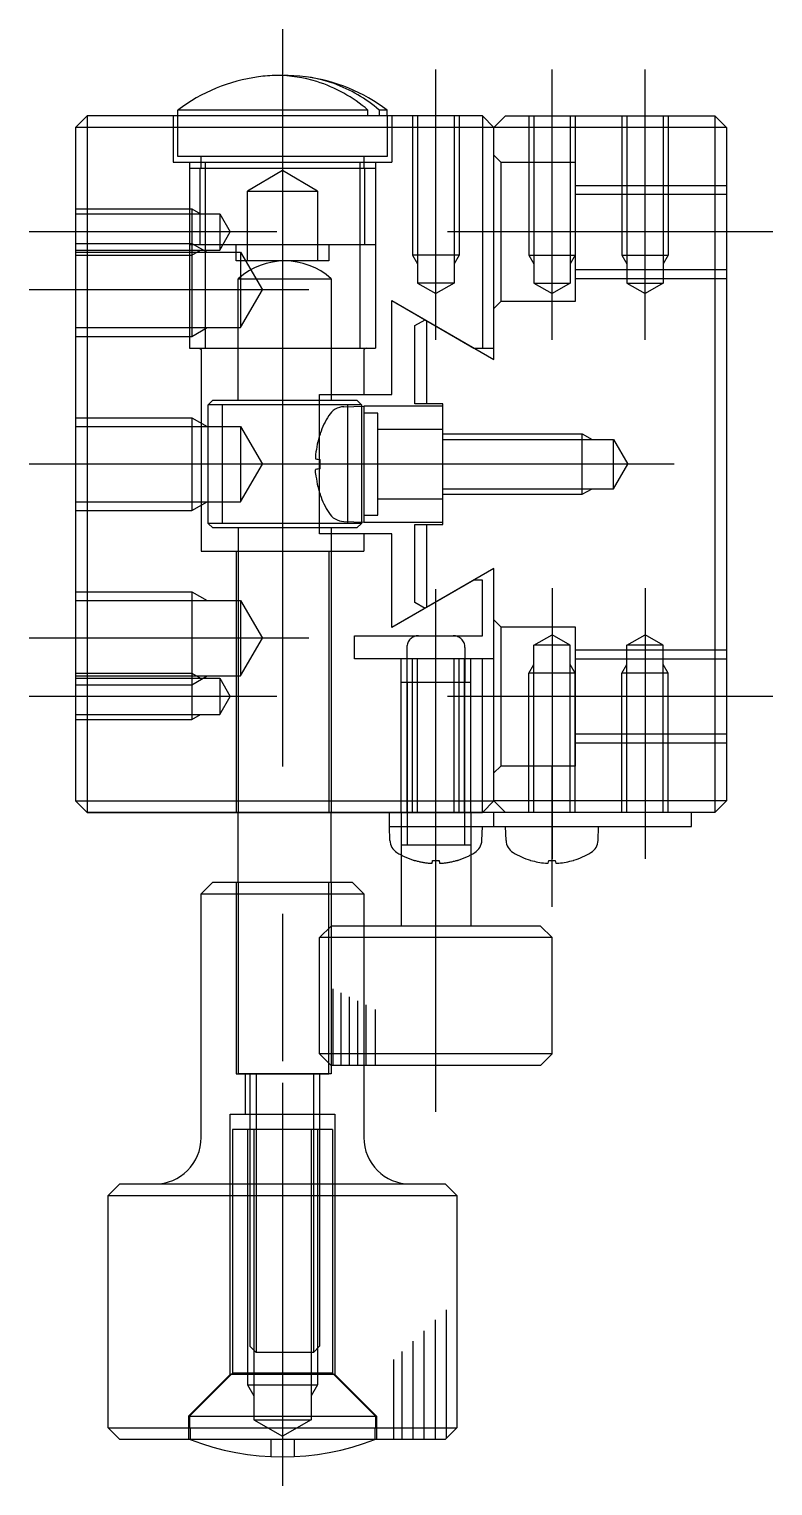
# Model space of a CAD drawing. Header units: millimetres. Extents: x 1 to 257, y -7 to 232.
# Drawn here: x 224.9 to 256.9, y 110 to 172.7 of the extents above; entities that cross this region are included whole.
import ezdxf

# ---------------------------------------------------------------- set-up
doc = ezdxf.new("R2010")
doc.units = ezdxf.units.MM
doc.linetypes.add('CENTER', pattern=[50.8, 31.75, -6.35, 6.35, -6.35])
doc.linetypes.add('DASHED', pattern=[19.05, 12.7, -6.35])
doc.layers.add('CENTER', color=1, linetype='CENTER')

msp = doc.modelspace()

# ---------------------------------------------------------------- linework, layer by layer
at = {"color": 7, "linetype": 'Continuous', "lineweight": -3}
for p, q in [((227.446, 168.969), (226.946, 168.469)), ((244.446, 168.969), (227.446, 168.969)), ((227.446, 168.969), (227.446, 138.969)), ((239.522, 169.219), (231.346, 169.219)), ((231.346, 168.969), (231.346, 169.219)), ((239.522, 168.969), (239.522, 169.219)), ((240.004, 169.219), (240.004, 168.969)), ((240.346, 169.219), (240.004, 169.219)), ((240.346, 168.969), (240.346, 169.219)), ((244.946, 168.469), (244.446, 168.969)), ((244.446, 168.969), (244.446, 158.969)), ((244.946, 168.469), (245.446, 168.969)), ((245.446, 168.969), (254.446, 168.969)), ((254.446, 168.969), (254.946, 168.469)), ((254.446, 168.969), (254.446, 138.969)), ((226.946, 168.469), (226.946, 139.469)), ((244.946, 168.469), (226.946, 168.469)), ((244.946, 158.469), (244.946, 168.469)), ((254.946, 168.469), (244.946, 168.469)), ((254.946, 168.469), (254.946, 139.469)), ((240.546, 161.009), (244.946, 158.469)), ((240.546, 156.969), (240.546, 161.009)), ((240.546, 161.009), (244.08, 158.969)), ((241.546, 159.932), (241.979, 160.182)), ((242.046, 160.143), (242.046, 156.569)), ((241.546, 156.569), (241.546, 159.932)), ((244.08, 158.969), (244.946, 158.969)), ((237.446, 150.969), (237.446, 156.969)), ((237.446, 156.969), (240.546, 156.969)), ((237.946, 156.969), (237.946, 156.719)), ((237.446, 156.719), (239.046, 156.719)), ((239.246, 156.519), (237.446, 156.519)), ((238.488, 156.439), (239.346, 156.469)), ((238.647, 156.519), (238.647, 151.419)), ((239.046, 156.719), (239.246, 156.519)), ((239.246, 156.519), (239.246, 151.419)), ((242.746, 156.469), (239.346, 156.469)), ((239.346, 156.469), (239.346, 151.469)), ((242.746, 156.569), (241.546, 156.569)), ((242.746, 151.369), (242.746, 156.569)), ((237.466, 155.262), (237.466, 155.263)), ((237.269, 154.329), (237.268, 154.312)), ((237.27, 154.346), (237.269, 154.329)), ((237.272, 154.363), (237.27, 154.346)), ((237.274, 154.38), (237.272, 154.363)), ((237.267, 154.281), (237.266, 154.274)), ((237.266, 154.274), (237.266, 154.267)), ((237.266, 154.267), (237.266, 154.26)), ((237.266, 154.26), (237.266, 154.254)), ((237.266, 154.254), (237.266, 154.248)), ((237.266, 154.248), (237.266, 154.243)), ((237.266, 154.243), (237.266, 154.237)), ((237.266, 154.237), (237.267, 154.232)), ((237.266, 153.7), (237.267, 153.705)), ((237.266, 153.695), (237.266, 153.7)), ((237.268, 154.304), (237.267, 154.296)), ((237.267, 154.296), (237.267, 154.288)), ((237.267, 154.288), (237.267, 154.281)), ((237.267, 154.232), (237.267, 154.227)), ((237.267, 154.227), (237.267, 154.223)), ((237.267, 154.223), (237.268, 154.219)), ((237.267, 153.715), (237.268, 153.719)), ((237.267, 153.71), (237.267, 153.715)), ((237.267, 153.705), (237.267, 153.71)), ((237.268, 154.312), (237.268, 154.304)), ((237.268, 154.219), (237.268, 154.215)), ((237.268, 153.719), (237.268, 153.723)), ((237.466, 153.772), (237.466, 154.166)), ((237.266, 153.689), (237.266, 153.695)), ((237.266, 153.684), (237.266, 153.689)), ((237.266, 153.677), (237.266, 153.684)), ((237.266, 153.671), (237.266, 153.677)), ((237.266, 153.664), (237.266, 153.671)), ((237.267, 153.657), (237.266, 153.664)), ((237.267, 153.649), (237.267, 153.657)), ((237.267, 153.642), (237.267, 153.649)), ((237.268, 153.634), (237.267, 153.642)), ((237.268, 153.626), (237.268, 153.634)), ((237.269, 153.609), (237.268, 153.626)), ((237.27, 153.592), (237.269, 153.609)), ((237.272, 153.575), (237.27, 153.592)), ((237.274, 153.558), (237.272, 153.575)), ((237.466, 152.675), (237.466, 152.675)), ((239.246, 151.419), (237.446, 151.419)), ((239.046, 151.219), (237.446, 151.219)), ((237.946, 151.219), (237.946, 150.969)), ((238.488, 151.499), (239.346, 151.469)), ((239.246, 151.419), (239.046, 151.219)), ((239.346, 151.469), (242.746, 151.469)), ((241.546, 148.006), (241.546, 151.369)), ((241.546, 151.369), (242.746, 151.369)), ((242.046, 151.369), (242.046, 147.794)), ((240.546, 150.969), (237.446, 150.969)), ((240.546, 146.928), (240.546, 150.969)), ((244.946, 149.469), (240.546, 146.928)), ((244.946, 139.469), (244.946, 149.469)), ((244.08, 148.969), (240.546, 146.928)), ((244.446, 148.969), (244.08, 148.969)), ((244.446, 146.578), (244.446, 148.969)), ((241.979, 147.756), (241.546, 148.006)), ((238.946, 145.578), (238.946, 146.578)), ((238.946, 146.578), (244.446, 146.578)), ((244.946, 145.578), (238.946, 145.578)), ((244.446, 138.969), (244.446, 145.578)), ((226.946, 139.469), (227.446, 138.969)), ((226.946, 139.469), (244.946, 139.469)), ((244.446, 138.969), (244.946, 139.469)), ((245.446, 138.969), (244.946, 139.469)), ((254.946, 139.469), (244.946, 139.469)), ((254.946, 139.469), (254.446, 138.969)), ((254.446, 138.969), (227.446, 138.969)), ((227.446, 138.969), (244.446, 138.969)), ((233.946, 135.969), (233.946, 138.969)), ((237.946, 135.969), (237.946, 138.969)), ((240.446, 138.369), (240.446, 138.969)), ((241.216, 138.969), (241.216, 137.578)), ((243.675, 138.969), (243.675, 137.578)), ((244.946, 138.369), (244.946, 138.969)), ((253.446, 138.369), (253.446, 138.969)), ((240.446, 138.369), (253.446, 138.369)), ((240.467, 137.765), (240.446, 138.369)), ((244.425, 137.765), (244.446, 138.369)), ((245.467, 137.765), (245.446, 138.369)), ((249.425, 137.765), (249.446, 138.369)), ((240.946, 137.578), (243.946, 137.578)), ((240.946, 137.578), (240.946, 134.078)), ((243.946, 137.578), (243.946, 134.078)), ((246.529, 136.906), (246.527, 136.906)), ((247.307, 136.906), (247.584, 136.906)), ((248.363, 136.906), (248.364, 136.906)), ((232.346, 135.469), (232.846, 135.969)), ((232.846, 135.969), (238.846, 135.969)), ((238.846, 135.969), (239.346, 135.469)), ((232.346, 124.969), (232.346, 135.469)), ((232.346, 135.469), (239.346, 135.469)), ((239.346, 135.469), (239.346, 134.078)), ((237.946, 134.078), (237.446, 133.578)), ((246.946, 134.078), (237.946, 134.078)), ((246.946, 134.078), (247.446, 133.578)), ((247.446, 133.578), (237.446, 133.578)), ((237.446, 128.578), (237.446, 133.578)), ((247.446, 128.578), (247.446, 133.578)), ((247.446, 128.578), (237.446, 128.578)), ((237.946, 128.078), (237.446, 128.578)), ((246.946, 128.078), (237.946, 128.078)), ((239.346, 128.078), (239.346, 124.969)), ((246.946, 128.078), (247.446, 128.578)), ((228.346, 122.469), (228.846, 122.969)), ((228.846, 122.969), (242.846, 122.969)), ((242.846, 122.969), (243.346, 122.469)), ((228.346, 112.469), (228.346, 122.469)), ((228.346, 122.469), (243.346, 122.469)), ((243.346, 122.469), (243.346, 112.469)), ((228.846, 111.969), (228.346, 112.469)), ((228.346, 112.469), (243.346, 112.469)), ((243.346, 112.469), (242.846, 111.969)), ((242.846, 111.969), (228.846, 111.969)), ((235.346, 111.969), (235.346, 111.23)), ((236.346, 111.969), (236.346, 111.23))]:
    msp.add_line(p, q, dxfattribs=at)
at = {"color": 3, "linetype": 'DASHED', "lineweight": -3}
for p, q in [((231.146, 168.969), (231.146, 166.969)), ((231.346, 167.219), (231.346, 168.969)), ((240.346, 168.969), (240.346, 167.219)), ((240.546, 168.969), (240.546, 166.969)), ((241.446, 168.969), (241.446, 162.969)), ((241.662, 168.969), (241.662, 161.769)), ((243.229, 168.969), (243.229, 161.769)), ((243.446, 168.969), (243.446, 162.969)), ((246.446, 168.969), (246.446, 162.969)), ((246.662, 168.969), (246.662, 161.769)), ((248.229, 168.969), (248.229, 161.769)), ((248.446, 168.969), (248.446, 162.969)), ((250.446, 168.969), (250.446, 162.969)), ((250.662, 168.969), (250.662, 161.769)), ((252.229, 168.969), (252.229, 161.769)), ((252.446, 168.969), (252.446, 162.969)), ((231.146, 166.969), (240.546, 166.969)), ((240.346, 167.219), (231.346, 167.219)), ((231.846, 166.969), (231.846, 158.969)), ((232.346, 166.719), (232.346, 167.219)), ((232.522, 166.969), (232.522, 158.969)), ((239.169, 166.969), (239.169, 158.969)), ((239.346, 167.219), (239.346, 166.719)), ((239.846, 166.969), (239.846, 158.969)), ((244.946, 167.269), (245.246, 166.969)), ((245.246, 166.969), (245.246, 160.969)), ((245.246, 166.969), (248.446, 166.969)), ((248.446, 166.969), (248.446, 160.969)), ((231.846, 166.719), (239.846, 166.719)), ((232.3, 163.419), (232.3, 166.719)), ((235.846, 166.62), (234.346, 165.719)), ((237.346, 165.719), (235.846, 166.62)), ((239.391, 163.419), (239.391, 166.719)), ((234.346, 162.719), (234.346, 165.719)), ((234.346, 165.719), (237.346, 165.719)), ((237.346, 165.719), (237.346, 162.719)), ((248.446, 165.969), (254.946, 165.969)), ((248.446, 165.59), (254.946, 165.59)), ((226.946, 164.969), (231.946, 164.969)), ((226.946, 164.752), (233.146, 164.752)), ((231.946, 164.969), (232.321, 164.752)), ((231.946, 164.969), (231.946, 162.969)), ((233.146, 164.752), (233.146, 163.185)), ((233.146, 164.752), (233.598, 163.969)), ((233.146, 163.185), (233.598, 163.969)), ((226.946, 163.469), (231.946, 163.469)), ((226.946, 163.185), (233.146, 163.185)), ((239.846, 163.419), (231.846, 163.419)), ((231.946, 163.469), (231.946, 159.469)), ((231.946, 163.469), (232.602, 163.09)), ((231.946, 162.969), (232.321, 163.185)), ((233.846, 162.719), (233.846, 163.419)), ((237.846, 163.419), (237.846, 162.719)), ((226.946, 163.09), (234.046, 163.09)), ((226.946, 162.969), (231.946, 162.969)), ((235.846, 162.719), (233.846, 162.719)), ((234.046, 163.09), (234.046, 159.848)), ((234.046, 163.09), (234.982, 161.469)), ((237.846, 162.719), (235.846, 162.719)), ((241.446, 162.969), (241.662, 162.594)), ((243.446, 162.969), (241.446, 162.969)), ((243.446, 162.969), (243.229, 162.594)), ((246.446, 162.969), (246.662, 162.594)), ((246.446, 162.969), (248.446, 162.969)), ((248.446, 162.969), (248.229, 162.594)), ((250.446, 162.969), (250.662, 162.594)), ((250.446, 162.969), (252.446, 162.969)), ((252.446, 162.969), (252.229, 162.594)), ((233.946, 156.719), (233.946, 161.955)), ((233.946, 161.955), (237.946, 161.955)), ((237.946, 161.955), (237.946, 156.969)), ((248.446, 162.348), (254.946, 162.348)), ((248.446, 161.969), (254.946, 161.969)), ((234.046, 159.848), (234.982, 161.469)), ((243.229, 161.769), (241.662, 161.769)), ((241.662, 161.769), (242.446, 161.316)), ((243.229, 161.769), (242.446, 161.316)), ((246.662, 161.769), (248.229, 161.769)), ((246.662, 161.769), (247.446, 161.316)), ((248.229, 161.769), (247.446, 161.316)), ((250.662, 161.769), (252.229, 161.769)), ((250.662, 161.769), (251.446, 161.316)), ((252.229, 161.769), (251.446, 161.316)), ((245.246, 160.969), (244.946, 160.669)), ((248.446, 160.969), (245.246, 160.969)), ((226.946, 159.848), (234.046, 159.848)), ((226.946, 159.469), (231.946, 159.469)), ((231.946, 159.469), (232.602, 159.848)), ((231.846, 158.969), (239.846, 158.969)), ((232.252, 158.969), (232.346, 158.912)), ((232.346, 158.912), (232.346, 150.219)), ((239.44, 158.969), (239.346, 158.912)), ((239.346, 158.912), (239.346, 156.969)), ((232.646, 156.519), (232.846, 156.719)), ((232.646, 151.419), (232.646, 156.519)), ((237.446, 156.519), (232.646, 156.519)), ((232.846, 156.719), (237.446, 156.719)), ((233.244, 156.519), (233.244, 151.419)), ((226.946, 155.969), (231.946, 155.969)), ((226.946, 155.59), (234.046, 155.59)), ((231.946, 155.969), (231.946, 151.969)), ((231.946, 155.969), (232.602, 155.59)), ((234.046, 155.59), (234.046, 152.348)), ((234.046, 155.59), (234.982, 153.969)), ((239.946, 156.169), (239.346, 156.169)), ((239.946, 151.769), (239.946, 156.169)), ((239.946, 155.469), (242.746, 155.469)), ((242.746, 155.269), (248.746, 155.269)), ((242.746, 155.025), (250.096, 155.025)), ((248.746, 152.669), (248.746, 155.269)), ((248.746, 155.269), (249.167, 155.025)), ((250.096, 152.912), (250.096, 155.025)), ((250.096, 155.025), (250.706, 153.969)), ((234.046, 152.348), (234.982, 153.969)), ((250.096, 152.912), (250.706, 153.969)), ((239.946, 152.469), (242.746, 152.469)), ((242.746, 152.912), (250.096, 152.912)), ((242.746, 152.669), (248.746, 152.669)), ((248.746, 152.669), (249.167, 152.912)), ((226.946, 152.348), (234.046, 152.348)), ((226.946, 151.969), (231.946, 151.969)), ((231.946, 151.969), (232.602, 152.348)), ((232.846, 151.219), (232.646, 151.419)), ((237.446, 151.419), (232.646, 151.419)), ((237.446, 151.219), (232.846, 151.219)), ((233.946, 151.219), (233.946, 138.969)), ((239.346, 151.769), (239.946, 151.769)), ((237.946, 150.969), (237.946, 138.969)), ((239.346, 150.969), (239.346, 150.219)), ((232.346, 150.219), (239.346, 150.219)), ((233.846, 150.219), (233.846, 138.969)), ((237.846, 150.219), (237.846, 138.969)), ((226.946, 148.469), (231.946, 148.469)), ((226.946, 148.09), (234.046, 148.09)), ((231.946, 148.469), (231.946, 144.469)), ((231.946, 148.469), (232.602, 148.09)), ((234.046, 148.09), (234.046, 144.848)), ((234.046, 148.09), (234.982, 146.469)), ((244.946, 147.269), (245.246, 146.969)), ((245.246, 146.969), (248.446, 146.969)), ((245.246, 146.969), (245.246, 140.969)), ((248.446, 146.969), (248.446, 140.969)), ((234.046, 144.848), (234.982, 146.469)), ((246.662, 146.169), (247.446, 146.621)), ((246.662, 138.969), (246.662, 146.169)), ((248.229, 146.169), (246.662, 146.169)), ((248.229, 146.169), (247.446, 146.621)), ((248.229, 138.969), (248.229, 146.169)), ((250.662, 146.169), (251.446, 146.621)), ((250.662, 138.969), (250.662, 146.169)), ((252.229, 146.169), (250.662, 146.169)), ((252.229, 146.169), (251.446, 146.621)), ((252.229, 138.969), (252.229, 146.169)), ((240.946, 138.969), (240.946, 145.578)), ((241.196, 146.078), (241.196, 144.578)), ((241.216, 138.969), (241.216, 145.578)), ((241.446, 138.969), (241.446, 145.578)), ((241.662, 138.969), (241.662, 145.578)), ((243.229, 138.969), (243.229, 145.578)), ((243.446, 138.969), (243.446, 145.578)), ((243.675, 138.969), (243.675, 145.578)), ((243.696, 146.078), (243.696, 144.578)), ((243.946, 138.969), (243.946, 145.578)), ((248.446, 145.969), (254.946, 145.969)), ((248.446, 145.59), (254.946, 145.59)), ((226.946, 144.969), (231.946, 144.969)), ((231.946, 144.969), (232.321, 144.752)), ((231.946, 144.969), (231.946, 142.969)), ((246.446, 144.969), (246.662, 145.344)), ((246.446, 138.969), (246.446, 144.969)), ((248.446, 144.969), (246.446, 144.969)), ((248.446, 144.969), (248.229, 145.344)), ((248.446, 138.969), (248.446, 144.969)), ((250.446, 144.969), (250.662, 145.344)), ((250.446, 138.969), (250.446, 144.969)), ((252.446, 144.969), (250.446, 144.969)), ((252.446, 144.969), (252.229, 145.344)), ((252.446, 138.969), (252.446, 144.969)), ((226.946, 144.848), (234.046, 144.848)), ((226.946, 144.752), (233.146, 144.752)), ((226.946, 144.469), (231.946, 144.469)), ((231.946, 144.469), (232.602, 144.848)), ((233.146, 144.752), (233.146, 143.185)), ((233.146, 144.752), (233.598, 143.969)), ((240.946, 144.578), (243.946, 144.578)), ((241.216, 144.578), (241.216, 138.969)), ((243.675, 144.578), (243.675, 138.969)), ((233.146, 143.185), (233.598, 143.969)), ((226.946, 143.185), (233.146, 143.185)), ((231.946, 142.969), (232.321, 143.185)), ((226.946, 142.969), (231.946, 142.969)), ((248.446, 142.348), (254.946, 142.348)), ((248.446, 141.969), (254.946, 141.969)), ((245.246, 140.969), (244.946, 140.669)), ((248.446, 140.969), (245.246, 140.969)), ((240.946, 138.369), (243.946, 138.369)), ((241.529, 136.906), (241.527, 136.906)), ((242.307, 136.906), (242.584, 136.906)), ((243.363, 136.906), (243.364, 136.906)), ((233.846, 135.969), (233.846, 127.719)), ((233.946, 135.969), (233.946, 127.719)), ((237.846, 127.719), (237.846, 135.969)), ((237.946, 135.969), (237.946, 127.719)), ((239.346, 134.078), (239.346, 128.078)), ((233.846, 127.719), (237.846, 127.719)), ((237.946, 127.719), (233.946, 127.719)), ((234.246, 127.719), (234.246, 125.969)), ((234.446, 127.719), (234.446, 115.989)), ((234.716, 127.719), (234.716, 115.719)), ((237.175, 127.719), (237.175, 115.719)), ((237.446, 127.719), (237.446, 125.969)), ((237.446, 127.719), (237.446, 115.989)), ((233.596, 114.769), (233.596, 125.969)), ((233.596, 125.969), (238.096, 125.969)), ((238.096, 125.969), (238.096, 114.769)), ((233.696, 125.319), (233.696, 114.819)), ((237.996, 125.319), (233.696, 125.319)), ((234.346, 125.319), (234.346, 114.319)), ((234.616, 125.319), (234.616, 112.819)), ((237.075, 125.319), (237.075, 112.819)), ((237.346, 125.319), (237.346, 114.319)), ((237.996, 125.319), (237.996, 114.819)), ((234.716, 115.719), (234.446, 115.989)), ((237.175, 115.719), (234.716, 115.719)), ((237.446, 115.989), (237.175, 115.719)), ((233.696, 114.819), (231.846, 112.969)), ((237.996, 114.819), (233.696, 114.819)), ((237.996, 114.819), (239.846, 112.969)), ((233.596, 114.769), (231.796, 112.969)), ((238.096, 114.769), (233.596, 114.769)), ((234.346, 114.319), (234.616, 113.85)), ((234.346, 114.319), (237.346, 114.319)), ((237.346, 114.319), (237.075, 113.85)), ((239.896, 112.969), (238.096, 114.769)), ((231.796, 112.969), (239.896, 112.969)), ((231.796, 112.969), (231.796, 111.969)), ((231.846, 112.969), (231.846, 112.469)), ((239.846, 112.969), (239.846, 112.469)), ((239.896, 112.969), (239.896, 111.969)), ((231.877, 112.469), (231.877, 111.969)), ((234.616, 112.819), (237.075, 112.819)), ((234.616, 112.819), (235.846, 112.109)), ((237.075, 112.819), (235.846, 112.109)), ((239.814, 112.469), (239.814, 111.969))]:
    msp.add_line(p, q, dxfattribs=at)
at = {"color": 3, "linetype": 'Continuous', "lineweight": -2}
for p, q in [((240.946, 138.969), (240.946, 137.578)), ((243.946, 138.969), (243.946, 137.578)), ((238.019, 131.37), (238.019, 128.082)), ((238.355, 131.206), (238.355, 128.082)), ((238.713, 131.032), (238.713, 128.082)), ((239.07, 130.858), (239.07, 128.082)), ((239.428, 130.684), (239.428, 128.082)), ((239.831, 130.488), (239.831, 128.082)), ((242.891, 117.553), (242.891, 112.014)), ((242.423, 117.113), (242.423, 111.969)), ((241.455, 116.201), (241.455, 111.969)), ((241.922, 116.641), (241.922, 111.969)), ((240.987, 115.761), (240.987, 111.969)), ((240.62, 115.415), (240.62, 111.969))]:
    msp.add_line(p, q, dxfattribs=at)
at = {"color": 7, "linetype": 'Continuous', "lineweight": -3}
for centre, radius, start, end in [((235.846, 163.219), 7.5, 97.94258, 126.8699), ((235.605, 164.949), 5.753, 90.00364, 97.9478), ((235.6, 164.904), 5.799, 72.76823, 89.95963), ((236.087, 164.96), 5.742, 90.0001, 92.40769), ((236.083, 164.898), 5.804, 70.04001, 89.96133), ((235.846, 163.219), 7.5, 53.1301, 82.05742), ((235.462, 164.5), 6.225, 49.28928, 72.64707), ((235.87, 164.376), 6.368, 49.51135, 69.83828), ((238.516, 155.64), 0.8, 92, 148.53032), ((241.246, 153.969), 4, 148.53032, 160.70112), ((241.259, 153.974), 4.006, 161.2479, 174.19239), ((237.552, 155.263), 0.086, 160.70112, 180), ((237.36, 154.227), 0.0925, 187.70118, 189.79727), ((237.36, 153.71), 0.0925, 170.20273, 172.29882), ((237.339, 154.224), 0.0714, 189.83846, 191.10558), ((237.327, 154.222), 0.0594, 191.1053, 192.46182), ((237.312, 154.218), 0.0439, 192.36756, 195.75078), ((237.312, 153.719), 0.0439, 164.24922, 167.63244), ((237.327, 153.716), 0.0594, 167.53818, 168.8947), ((237.339, 153.714), 0.0714, 168.89442, 170.16154), ((237.297, 154.214), 0.0279, 195.70454, 200.23627), ((237.286, 154.21), 0.0164, 200.14825, 206.58538), ((237.286, 153.728), 0.0164, 153.41462, 159.85175), ((237.297, 153.724), 0.0279, 159.76373, 164.29546), ((237.279, 154.206), 0.00887, 206.41175, 216.04129), ((237.279, 153.731), 0.00887, 143.95871, 153.58825), ((237.276, 154.204), 0.00452, 215.77413, 230.81218), ((237.276, 153.734), 0.00452, 129.18782, 144.22587), ((237.274, 154.202), 0.00246, 230.79256, 253.2439), ((237.274, 153.735), 0.00246, 106.7561, 129.20744), ((237.752, 156.318), 2.172, 257.27546, 262.42621), ((237.785, 151.456), 2.338, 97.8427, 102.62761), ((241.267, 153.964), 4.014, 185.81391, 198.73746), ((237.548, 152.675), 0.0826, 179.79953, 199.6997), ((241.246, 153.969), 4, 199.29888, 211.46968), ((238.516, 152.298), 0.8, 211.46968, 268), ((241.106, 137.787), 0.64, 182, 238.45538), ((243.785, 137.787), 0.64, 301.54462, 358), ((246.106, 137.787), 0.64, 182, 238.45538), ((248.785, 137.787), 0.64, 301.54462, 358), ((242.446, 139.969), 3.2, 238.45538, 242.04681), ((242.446, 139.969), 3.2, 297.95319, 301.54462), ((247.446, 139.969), 3.2, 238.45538, 252.98882), ((246.527, 136.966), 0.06, 252.98882, 270), ((247.442, 139.978), 3.204, 253.44375, 264.89639), ((247.276, 138.117), 1.336, 264.87667, 266.92949), ((247.257, 137.783), 1.002, 266.99389, 267.63853), ((247.252, 137.674), 0.892, 267.63599, 268.3187), ((247.248, 137.525), 0.744, 268.31501, 269.07425), ((247.245, 137.353), 0.572, 269.06839, 269.96386), ((247.245, 137.199), 0.417, 269.9656, 271.06886), ((247.247, 137.096), 0.314, 271.05886, 272.40016), ((247.252, 136.994), 0.212, 272.38182, 274.14423), ((247.258, 136.907), 0.125, 274.10502, 276.66118), ((247.265, 136.845), 0.0626, 276.59488, 280.69152), ((247.272, 136.811), 0.028, 280.52504, 287.40437), ((247.277, 136.793), 0.00929, 286.83199, 300.98109), ((247.281, 136.787), 0.00222, 299.56799, 335.9004), ((246.207, 137.065), 1.111, 345.46995, 351.79357), ((248.684, 137.065), 1.111, 188.20643, 194.53005), ((247.61, 136.787), 0.00222, 204.0996, 240.43201), ((247.614, 136.793), 0.00929, 239.01891, 253.16801), ((247.62, 136.811), 0.028, 252.59563, 259.47496), ((247.626, 136.845), 0.0626, 259.30848, 263.40512), ((247.633, 136.907), 0.125, 263.33882, 265.89498), ((247.64, 136.994), 0.212, 265.85577, 267.61818), ((247.644, 137.096), 0.314, 267.59984, 268.94114), ((247.646, 137.199), 0.417, 268.93114, 270.0344), ((247.646, 137.353), 0.572, 270.03614, 270.93161), ((247.643, 137.525), 0.744, 270.92575, 271.68499), ((247.639, 137.674), 0.892, 271.6813, 272.36401), ((247.635, 137.783), 1.002, 272.36147, 273.00611), ((247.616, 138.117), 1.336, 273.07051, 275.12333), ((247.45, 139.978), 3.204, 275.10361, 286.55625), ((248.364, 136.966), 0.06, 270, 287.01118), ((247.446, 139.969), 3.2, 287.01118, 301.54462), ((230.346, 124.969), 2, 270, 0), ((241.346, 124.969), 2, 180, 270), ((235.846, 122.094), 10.875, 248.59665, 291.40335)]:
    msp.add_arc(centre, radius, start, end, dxfattribs=at)
at = {"color": 3, "linetype": 'DASHED', "lineweight": -3}
for centre, radius, start, end in [((235.946, 159.719), 3, 48.18969, 131.81031), ((241.696, 146.078), 0.5, 90, 180), ((243.196, 146.078), 0.5, 360, 90), ((242.446, 139.969), 3.2, 242.04681, 252.98882), ((241.527, 136.966), 0.06, 252.98882, 270), ((242.442, 139.978), 3.204, 253.44375, 264.89639), ((242.276, 138.117), 1.336, 264.87667, 266.92949), ((242.257, 137.783), 1.002, 266.99389, 267.63853), ((242.252, 137.674), 0.892, 267.63599, 268.3187), ((242.248, 137.525), 0.744, 268.31501, 269.07425), ((242.245, 137.353), 0.572, 269.06839, 269.96386), ((242.245, 137.199), 0.417, 269.9656, 271.06886), ((242.247, 137.096), 0.314, 271.05886, 272.40016), ((242.252, 136.994), 0.212, 272.38182, 274.14423), ((242.258, 136.907), 0.125, 274.10502, 276.66118), ((242.265, 136.845), 0.0626, 276.59488, 280.69152), ((242.272, 136.811), 0.028, 280.52504, 287.40437), ((242.277, 136.793), 0.00929, 286.83199, 300.98109), ((242.281, 136.787), 0.00222, 299.56799, 335.9004), ((241.194, 137.068), 1.125, 345.49038, 351.73436), ((243.684, 137.065), 1.111, 188.20643, 194.53005), ((242.61, 136.787), 0.00222, 204.0996, 240.43201), ((242.614, 136.793), 0.00929, 239.01891, 253.16801), ((242.62, 136.811), 0.028, 252.59563, 259.47496), ((242.626, 136.845), 0.0626, 259.30848, 263.40512), ((242.633, 136.907), 0.125, 263.33882, 265.89498), ((242.64, 136.994), 0.212, 265.85577, 267.61818), ((242.644, 137.096), 0.314, 267.59984, 268.94114), ((242.646, 137.199), 0.417, 268.93114, 270.0344), ((242.646, 137.353), 0.572, 270.03614, 270.93161), ((242.643, 137.525), 0.744, 270.92575, 271.68499), ((242.639, 137.674), 0.892, 271.6813, 272.36401), ((242.635, 137.783), 1.002, 272.36147, 273.00611), ((242.616, 138.117), 1.336, 273.07051, 275.12333), ((242.45, 139.978), 3.204, 275.10361, 286.55625), ((243.364, 136.966), 0.06, 270, 287.01118), ((242.446, 139.969), 3.2, 287.01118, 297.95319)]:
    msp.add_arc(centre, radius, start, end, dxfattribs=at)
at = {"layer": 'CENTER', "color": 1, "linetype": 'CENTER', "lineweight": -3}
for p, q in [((235.846, 172.702), (235.846, 109.969)), ((242.446, 159.316), (242.446, 170.969)), ((247.446, 159.316), (247.446, 170.969)), ((251.446, 159.316), (251.446, 170.969)), ((235.598, 163.969), (224.946, 163.969)), ((256.946, 163.969), (242.946, 163.969)), ((236.982, 161.469), (224.946, 161.469)), ((252.706, 153.969), (224.946, 153.969)), ((242.446, 126.078), (242.446, 148.578)), ((247.446, 148.621), (247.446, 136.969)), ((251.446, 148.621), (251.446, 136.969)), ((242.446, 136.969), (242.446, 147.578)), ((236.982, 146.469), (224.946, 146.469)), ((235.598, 143.969), (224.946, 143.969)), ((256.946, 143.969), (242.946, 143.969)), ((247.446, 134.906), (247.446, 140.969)), ((235.846, 127.319), (235.846, 110.109))]:
    msp.add_line(p, q, dxfattribs=at)

doc.saveas('drawing.dxf')
